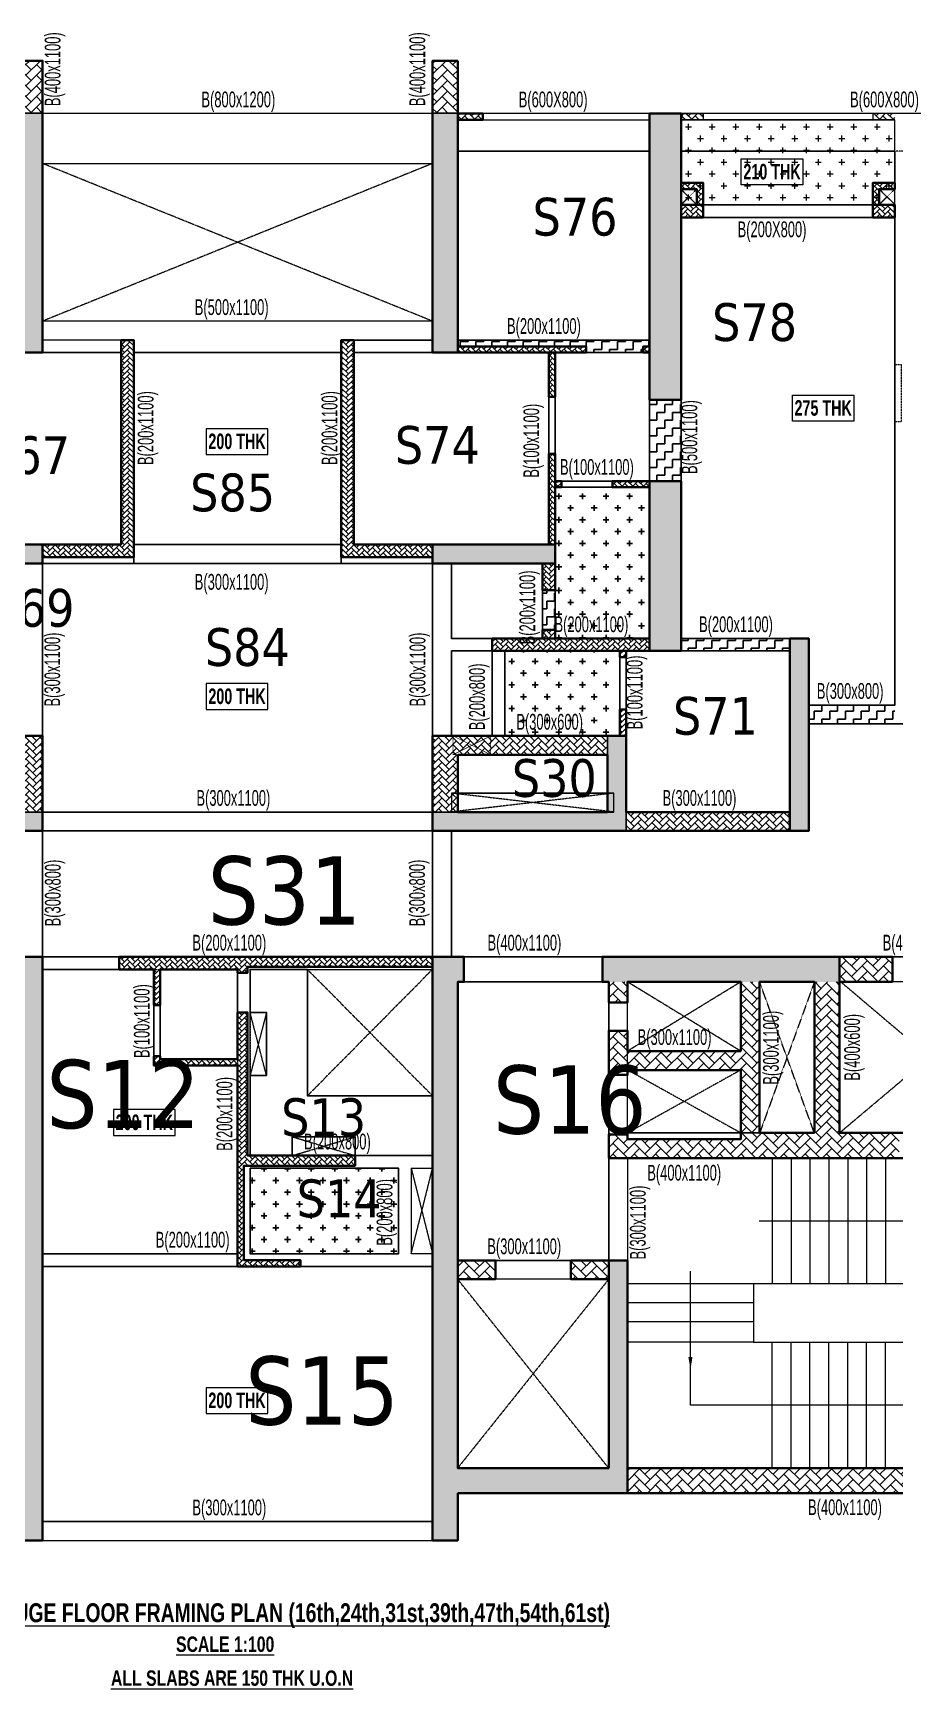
# Model space of a CAD drawing. Header units: millimetres. Extents: x 0 to 66978, y 25 to 26347.
# Drawn here: x 25410 to 39110, y 34 to 26347 of the extents above; entities that cross this region are included whole.
import ezdxf

# ---------------------------------------------------------------- set-up
doc = ezdxf.new("R2010")
doc.units = ezdxf.units.MM
doc.linetypes.add('HIDDEN', pattern=[0.375, 0.25, -0.125])
for name, color, linetype, lineweight in [('A-ANNO-DIMS', 8, 'Continuous', 15), ('A-DETL-MISC', 35, 'Continuous', 15), ('A-FLOR-IDEN', 11, 'Continuous', 9), ('A-HIDD-ABVE', 8, 'HIDDEN', 20), ('G-ANNO-TEXT', 231, 'Continuous', 9), ('S-BEAM', 7, 'Continuous', 18), ('S-BEAM-IDEN', 2, 'Continuous', 9), ('S-COL HATCH', 9, 'Continuous', 0), ('S-COLS', 5, 'Continuous', 35), ('S-WALL', 4, 'Continuous', 18)]:
    doc.layers.add(name, color=color, linetype=linetype, lineweight=lineweight)
for name, color, linetype in [('changes', 7, 'Continuous'), ('S-CUTOUT', 1, 'Continuous'), ('SUNK SLAB', 8, 'Continuous')]:
    doc.layers.add(name, color=color, linetype=linetype)
doc.styles.add('Dim.s & Anno.(Misc.)', font='ARIALN.TTF')
doc.styles.add('Swis721 LtCn BT', font='swisscl.ttf', dxfattribs={"width": 0.9, "height": 233.355162})
doc.styles.add('Swis721 LtCn BT_2', font='swisscl.ttf', dxfattribs={"height": 244.992296})
doc.styles.add('Swis721 LtCn BT_B', font='', dxfattribs={"width": 0.9, "height": 246.918336})
doc.styles.get('Swis721 LtCn BT_B').set_extended_font_data('Swis721 LtCn BT', bold=True)
doc.dimstyles.new('A-GFC-100', dxfattribs={"dimscale": 100, "dimtxt": 1.75, "dimasz": 1.5, "dimexe": 1.5, "dimexo": 0, "dimgap": 1, "dimtad": 1, "dimdsep": 46, "dimtxsty": 'Dim.s & Anno.(Misc.)', "dimblk": 'ARCHTICK', "dimcen": 0, "dimdle": 1.5, "dimclrd": 256, "dimclre": 8, "dimclrt": 6, "dimazin": 2, "dimtfac": 1, "dimtix": 1, "dimtmove": 2, "dimatfit": 3, "dimfxl": 1, "dimtolj": 1, "dimlwd": -1, "dimlwe": 9, "dimarcsym": 0})
pattern_1 = [(45, (-31092440.94, 20628157.467), (0, 84.85281374), [180, -60]), (135, (-31092398.51, 20628199.893), (7e-15, 84.85281374), [180, -60])]
pattern_2 = [(45, (-31083161.56, 20641832.9), (0, 84.85281374), [180, -60]), (135, (-31083119.13, 20641875.324), (7e-15, 84.85281374), [180, -60])]
pattern_3 = [(45, (-31092440.94, 20681268.277), (0, 84.85281374), [180, -60]), (135, (-31092398.51, 20681310.703), (7e-15, 84.85281374), [180, -60])]
pattern_4 = [(45, (-31802317.5, 20729084.55), (0, 169.7056275), [360, -120]), (135, (-31802232.65, 20729169.4), (1e-14, 169.7056275), [360, -120])]
pattern_5 = [(45, (-31802317.5, 20729084.55), (0, 113.13708499), [240, -80]), (135, (-31802260.93, 20729141.12), (9e-15, 113.13708499), [240, -80])]
pattern_6 = [(45, (-15037.47, -17858.63), (0, 107.76307), [228.6, -76.2]), (135, (-14983.584, -17804.75), (7e-15, 107.76307), [228.6, -76.2])]
pattern_7 = [(0, (-31352091.21, 21118550.87), (187.5, 187.5), [93.75, -281.25]), (90, (-31352044.34, 21118504), (-187.5, 187.5), [93.75, -281.25])]

# ---------------------------------------------------------------- blocks, each defined once
blk = doc.blocks.new('A$Ca6b6972b')
at = {"layer": 'S-COL HATCH'}
h = blk.add_hatch(dxfattribs=at)
h.set_pattern_fill('AR-HBONE', color=256, scale=15)
h.set_pattern_definition(pattern_2)
edge = h.paths.add_edge_path()
edge.add_line((17829, 22526), (18179, 22526))
edge.add_line((18179, 22526), (18179, 22176))
edge.add_line((18179, 22176), (18079, 22176))
edge.add_line((18079, 22176), (18079, 22426))
edge.add_line((18079, 22426), (17829, 22426))
edge.add_line((17829, 22426), (17829, 22526))
h = blk.add_hatch(dxfattribs=at)
h.set_pattern_fill('AR-HBONE', color=256, scale=15)
h.set_pattern_definition(pattern_2)
edge = h.paths.add_edge_path()
edge.add_line((21229, 22526), (20879, 22526))
edge.add_line((20879, 22526), (20879, 22176))
edge.add_line((20879, 22176), (20979, 22176))
edge.add_line((20979, 22176), (20979, 22426))
edge.add_line((20979, 22426), (21229, 22426))
edge.add_line((21229, 22426), (21229, 22526))
h = blk.add_hatch(dxfattribs=at)
h.set_pattern_fill('AR-HBONE', color=256, scale=15)
h.set_pattern_definition([(45, (-31339290.95, 20824202.644), (0, 84.85281374), [180, -60]), (135, (-31339248.523, 20824245.07), (7e-15, 84.85281374), [180, -60])])
h.paths.add_polyline_path([(17829, 22176), (17829, 21976), (18179, 21976), (18179, 22176)])
h = blk.add_hatch(dxfattribs=at)
h.set_pattern_fill('AR-HBONE', color=256, scale=15)
h.set_pattern_definition([(45, (-31336241, 20824202.644), (0, 84.85281374), [180, -60]), (135, (-31336198.57, 20824245.07), (7e-15, 84.85281374), [180, -60])])
h.paths.add_polyline_path([(20879, 22176), (20879, 21976), (21229, 21976), (21229, 22176)])
at = {"layer": 'S-COLS'}
for points in [[(17829, 22526), (18179, 22526), (18179, 22176), (18079, 22176), (18079, 22426), (17829, 22426), (17829, 22526)], [(21229, 22526), (20879, 22526), (20879, 22176), (20979, 22176), (20979, 22426), (21229, 22426), (21229, 22526)]]:
    blk.add_lwpolyline(points, dxfattribs=at)
for points in [[(17829, 22176), (18179, 22176), (18179, 21976), (17829, 21976)], [(20879, 22176), (21229, 22176), (21229, 21976), (20879, 21976)]]:
    blk.add_lwpolyline(points, close=True, dxfattribs=at)
blk = doc.blocks.new('A$C9134d95b')
at = {"layer": 'S-COL HATCH'}
h = blk.add_hatch(dxfattribs=at)
h.set_pattern_fill('AR-HBONE', color=256, scale=15)
h.set_pattern_definition(pattern_1)
h.paths.add_polyline_path([(24200, 6450), (24400, 6450), (24400, 3000), (22950, 3000), (22950, 3200), (24200, 3200)])
h = blk.add_hatch(dxfattribs=at)
h.set_pattern_fill('AR-HBONE', color=256, scale=15)
h.set_pattern_definition(pattern_1)
h.paths.add_polyline_path([(27900, 6450), (27700, 6450), (27700, 3000), (29150, 3000), (29150, 3200), (27900, 3200)])
h = blk.add_hatch(dxfattribs=at)
h.set_pattern_fill('AR-HBONE', color=256, scale=15)
h.set_pattern_definition([(45, (-31348877.827, 21106315.34), (0, 84.85281374), [180, -60]), (135, (-31348835.4, 21106357.77), (7e-15, 84.85281374), [180, -60])])
h.paths.add_polyline_path([(31590, 6250), (31590, 6350), (29550, 6350), (29550, 6250)])
h = blk.add_hatch(dxfattribs=at)
h.set_pattern_fill('AR-HBONE', color=256, scale=15)
h.set_pattern_definition([(45, (-31349887.82, 21106315.34), (0, 84.85281374), [180, -60]), (135, (-31349845.396, 21106357.77), (7e-15, 84.85281374), [180, -60])])
h.paths.add_polyline_path([(32500, 6350), (32500, 6250), (32600, 6250), (32600, 6350)])
h = blk.add_hatch(dxfattribs=at)
h.set_pattern_fill('AR-HBONE', color=256, scale=15)
h.set_pattern_definition([(45, (-31355720.326, 20722934.52), (0, 84.85281374), [180, -60]), (135, (-31355677.9, 20722976.945), (7e-15, 84.85281374), [180, -60])])
h.paths.add_polyline_path([(32010, 4210), (32600, 4210), (32600, 4110), (32010, 4110)])
h.paths.add_polyline_path([(31000, 4640), (31100, 4640), (31100, 3200), (31000, 3200)])
h.paths.add_polyline_path([(31100, 4210), (31200, 4210), (31200, 4110), (31100, 4110)])
h.paths.add_polyline_path([(31000, 6250), (31100, 6250), (31100, 5550), (31000, 5550)])
h = blk.add_hatch(dxfattribs=at)
h.set_pattern_fill('AR-HBONE', color=256, scale=15)
h.set_pattern_definition(pattern_1)
h.paths.add_polyline_path([(31100, 1710), (30900, 1710), (30900, 1845), (31100, 1845)])
h.paths.add_polyline_path([(31100, 2475), (30900, 2475), (30900, 2900), (31100, 2900)])
h = blk.add_hatch(dxfattribs=at)
h.set_pattern_fill('AR-HBONE', color=256, scale=15)
h.set_pattern_definition([(45, (-31350990.33, 20943799.52), (0, 84.85281374), [180, -60]), (135, (-31350947.905, 20943841.946), (7e-15, 84.85281374), [180, -60])])
h.paths.add_polyline_path([(30100, 1710), (30100, 1510), (32600, 1510), (32600, 1710)])
h = blk.add_hatch(dxfattribs=at)
h.set_pattern_fill('AR-HBONE', color=256, scale=15)
h.set_pattern_definition([(45, (-31355720.34, 20769172.47), (0, 84.85281374), [180, -60]), (135, (-31355677.91, 20769214.9), (7e-15, 84.85281374), [180, -60])])
h.paths.add_polyline_path([(32130, 580), (32230, 580), (32230, 160), (32130, 160)])
h.paths.add_polyline_path([(32130, 1510), (32230, 1510), (32230, 1410), (32130, 1410)])
h = blk.add_hatch(dxfattribs=at)
h.set_pattern_fill('AR-HBONE', color=256, scale=15)
h.set_pattern_definition(pattern_3)
h.paths.add_polyline_path([(24170, -3350), (24170, -3550), (24720, -3550), (24720, -4120), (24820, -4120), (24820, -3550), (26050, -3550), (26050, -3605), (26210, -3605), (26210, -3510), (29150, -3510), (29150, -3350)])
h = blk.add_hatch(dxfattribs=at)
h.set_pattern_fill('AR-HBONE', color=256, scale=15)
h.set_pattern_definition(pattern_3)
h.paths.add_polyline_path([(26210, -4235), (26050, -4235), (26050, -4980), (24820, -4980), (24820, -4930), (24720, -4930), (24720, -5080), (26050, -5080), (26050, -8270), (26150, -8270), (27050, -8270), (27050, -8170), (26150, -8170), (26150, -6670), (27920, -6670), (27920, -6510), (26210, -6510)])
at = {"layer": 'S-COLS', "elevation": 0}
for points in [[(24200, 6450), (24400, 6450), (24400, 3000), (22950, 3000), (22950, 3200), (24200, 3200)], [(27900, 6450), (27700, 6450), (27700, 3000), (29150, 3000), (29150, 3200), (27900, 3200)], [(31590, 6350), (29550, 6350), (29550, 6250), (31590, 6250)], [(32600, 6350), (32500, 6350), (32500, 6250), (32600, 6250)], [(31100, 5550), (31000, 5550), (31000, 6250), (31100, 6250)], [(31100, 4640), (31000, 4640), (31000, 3200), (31100, 3200)], [(31200, 4110), (31100, 4110), (31100, 4210), (31200, 4210)], [(32600, 4110), (32010, 4110), (32010, 4210), (32600, 4210)], [(31100, 2475), (30900, 2475), (30900, 2900), (31100, 2900)], [(31100, 1710), (30900, 1710), (30900, 1845), (31100, 1845)], [(30100, 1510), (32600, 1510), (32600, 1710), (30100, 1710)], [(32230, 1410), (32130, 1410), (32130, 1510), (32230, 1510)], [(32230, 160), (32130, 160), (32130, 580), (32230, 580)], [(24820, -3550), (24820, -4120), (24720, -4120), (24720, -3550), (24170, -3550), (24170, -3350), (29150, -3350), (29150, -3510), (26210, -3510), (26210, -3605), (26050, -3605), (26050, -3550)], [(26050, -5080), (24720, -5080), (24720, -4930), (24820, -4930), (24820, -4980), (26050, -4980), (26050, -4235), (26210, -4235), (26210, -6510), (27920, -6510), (27920, -6670), (26150, -6670), (26150, -8170), (27050, -8170), (27050, -8270), (26150, -8270), (26150, -8270), (26050, -8270)]]:
    blk.add_lwpolyline(points, close=True, dxfattribs=at)
at = {"layer": 'changes', "xscale": -1}
blk.add_blockref('A$Ca6b6972b', (54329, -13576, 0), dxfattribs=at)
blk = doc.blocks.new('A$Cbe320e20')
at = {"layer": 'S-COL HATCH'}
h = blk.add_hatch(dxfattribs=at)
h.set_pattern_fill('AR-HBONE', color=256, scale=30)
h.set_pattern_definition(pattern_4)
h.paths.add_polyline_path([(15654, 17040), (15254, 17040), (15254, 16206), (15254, 16206), (15654, 16206)])
h = blk.add_hatch(dxfattribs=at)
h.set_pattern_fill('AR-HBONE', color=256, scale=30)
h.set_pattern_definition(pattern_4)
h.paths.add_polyline_path([(21854, 17040), (22254, 17040), (22254, 16206), (22254, 16206), (21854, 16206)])
at = {"layer": 'S-COL HATCH', "transparency": 33554687}
h = blk.add_hatch(color=256, dxfattribs=at)
h.dxf.hatch_style = 1
h.paths.add_polyline_path([(15254, 16206), (15654, 16206), (15654, 12400), (15254, 12400)])
h = blk.add_hatch(color=256, dxfattribs=at)
h.dxf.hatch_style = 1
h.paths.add_polyline_path([(22254, 16206), (21854, 16206), (21854, 12400), (22254, 12400)])
h = blk.add_hatch(color=256, dxfattribs=at)
h.dxf.hatch_style = 1
h.paths.add_polyline_path([(25804, 16200), (25304, 16200), (25304, 11650), (25804, 11650)])
h = blk.add_hatch(color=256, dxfattribs=at)
h.dxf.hatch_style = 1
h.paths.add_polyline_path([(25304, 7660), (25804, 7660), (25804, 10360), (25304, 10360)])
h = blk.add_hatch(color=256, dxfattribs=at)
h.dxf.hatch_style = 1
h.paths.add_polyline_path([(15654, 9350), (13704, 9350), (13704, 9050), (15654, 9050)])
h = blk.add_hatch(color=256, dxfattribs=at)
h.dxf.hatch_style = 1
h.paths.add_polyline_path([(21854, 9350), (23804, 9350), (23804, 9050), (21854, 9050)])
h = blk.add_hatch(color=256, dxfattribs=at)
h.dxf.hatch_style = 1
h.paths.add_polyline_path([(27534, 7860), (27834, 7860), (27834, 4800), (27534, 4800), (27534, 5100)])
h = blk.add_hatch(color=256, dxfattribs=at)
h.dxf.hatch_style = 1
h.paths.add_polyline_path([(12574, 6310), (12874, 6310), (12874, 5100), (15654, 5100), (15654, 4800), (12574, 4800)])
at = {"layer": 'S-COL HATCH'}
h = blk.add_hatch(dxfattribs=at)
h.set_pattern_fill('AR-HBONE', color=256, scale=20)
h.set_pattern_definition(pattern_5)
h.paths.add_polyline_path([(15254, 6010), (15254, 5100), (15254, 5100), (15254, 5100), (15654, 5100), (15654, 6310), (12874, 6310), (12874, 6010), (12874, 6010)])
h = blk.add_hatch(dxfattribs=at)
h.set_pattern_fill('AR-HBONE', color=256, scale=20)
h.set_pattern_definition(pattern_5)
h.paths.add_polyline_path([(22254, 6010), (22254, 5100), (22254, 5100), (22254, 5100), (21854, 5100), (21854, 6310), (24634, 6310), (24634, 6010), (24634, 6010)])
at = {"layer": 'S-COL HATCH', "transparency": 33554687}
h = blk.add_hatch(color=256, dxfattribs=at)
h.dxf.hatch_style = 1
h.paths.add_polyline_path([(24934, 6310), (24634, 6310), (24634, 5100), (21854, 5100), (21854, 4800), (24934, 4800)])
at = {"layer": 'S-COL HATCH'}
h = blk.add_hatch(dxfattribs=at)
h.set_pattern_fill('AR-HBONE', color=256, scale=20)
h.set_pattern_definition(pattern_5)
h.paths.add_polyline_path([(24934, 5100), (24934, 4800), (27534, 4800), (27534, 5100)])
at = {"layer": 'S-COL HATCH', "transparency": 33554687}
h = blk.add_hatch(color=256, dxfattribs=at)
h.dxf.hatch_style = 1
h.paths.add_polyline_path([(12854, -2025), (12554, -2025), (12554, -5325), (12554, -5725), (15254, -5725), (15254, -6475), (15654, -6475), (15654, -5325), (15654, -5325), (15654, 2800), (15154, 2800), (15154, 2400), (15254, 2400), (15254, -5325), (15254, -5325), (12854, -5325), (12854, -5325)])
h = blk.add_hatch(color=256, dxfattribs=at)
h.dxf.hatch_style = 1
h.paths.add_polyline_path([(24654, -2025), (24954, -2025), (24954, -5325), (24954, -5725), (22254, -5725), (22254, -6475), (21854, -6475), (21854, -5325), (21854, -5325), (21854, 2800), (22354, 2800), (22354, 2400), (22254, 2400), (22254, -5325), (22254, -5325), (24654, -5325), (24654, -5325)])
h = blk.add_hatch(color=256, dxfattribs=at)
h.dxf.hatch_style = 1
h.paths.add_polyline_path([(28324, 2800), (24554, 2800), (24554, 2400), (28324, 2400)])
at = {"layer": 'S-COL HATCH'}
h = blk.add_hatch(dxfattribs=at)
h.set_pattern_fill('AR-HBONE', color=256, scale=30)
h.set_pattern_definition([(45, (-31618808, 20746156.34), (0, 169.7056275), [360, -120]), (135, (-31618723.15, 20746241.2), (1e-14, 169.7056275), [360, -120])])
h.paths.add_polyline_path([(28324, 2400), (28324, 2800), (29164, 2800), (29164, 2400), (28834, 2400)])
h = blk.add_hatch(dxfattribs=at)
h.set_pattern_fill('AR-HBONE', color=256, scale=30)
h.set_pattern_definition(pattern_4)
h.paths.add_polyline_path([(27054, 2400), (26754, 2400), (26754, 1300), (24954, 1300), (24954, 1625), (24654, 1625), (24654, 922), (24954, 922), (24954, 1000), (26754, 1000), (26754, -100), (24954, -100), (24954, -23), (24654, -23), (24654, -400), (29274, -400), (29274, 0), (27054, 0)])
h = blk.add_hatch(dxfattribs=at)
h.set_pattern_fill('AR-HBONE', color=256, scale=30)
h.set_pattern_definition(pattern_4)
h.paths.add_polyline_path([(24954, 2400), (24654, 2400), (24654, 2075), (24954, 2075)])
h = blk.add_hatch(dxfattribs=at)
h.set_pattern_fill('AR-HBONE', color=256, scale=30)
h.set_pattern_definition(pattern_4)
h.paths.add_polyline_path([(28324, 0), (27924, 0), (27924, 2400), (28324, 2400)])
h = blk.add_hatch(dxfattribs=at)
h.set_pattern_fill('AR-HBONE', color=256, scale=30)
h.set_pattern_definition([(45, (-31802317.5, 20677155.55), (0, 169.7056275), [360, -120]), (135, (-31802232.65, 20677240.4), (1e-14, 169.7056275), [360, -120])])
h.paths.add_polyline_path([(24654, -2325), (24654, -2025), (24054, -2025), (24054, -2325)])
h.paths.add_polyline_path([(22854, -2325), (22854, -2025), (22254, -2025), (22254, -2325)])
h = blk.add_hatch(dxfattribs=at)
h.set_pattern_fill('AR-HBONE', color=256, scale=30)
h.set_pattern_definition(pattern_4)
h.paths.add_polyline_path([(32554, -5325), (24954, -5325), (24954, -5725), (32554, -5725)])
at = {"layer": 'S-WALL'}
h = blk.add_hatch(dxfattribs=at)
h.set_pattern_fill('FP_1', color=1, style=0, pattern_type=2)
h.set_pattern_definition(pattern_6)
h.paths.add_polyline_path([(22254, 16100), (22254, 16200), (22654, 16200), (22654, 16100)])
h = blk.add_hatch(dxfattribs=at)
h.set_pattern_fill('FP_1', color=1, style=0, pattern_type=2)
h.set_pattern_definition(pattern_6)
h.paths.add_polyline_path([(22254, 16100), (22254, 16200), (22654, 16200), (22654, 16100)])
h = blk.add_hatch(dxfattribs=at)
h.set_pattern_fill('FP_1', color=1, style=0, pattern_type=2)
h.set_pattern_definition(pattern_6)
h.paths.add_polyline_path([(25804, 16100), (25804, 16200), (26154, 16200), (26154, 16100)])
h = blk.add_hatch(dxfattribs=at)
h.set_pattern_fill('FP_1', color=1, style=0, pattern_type=2)
h.set_pattern_definition(pattern_6)
h.paths.add_polyline_path([(25804, 16100), (25804, 16200), (26154, 16200), (26154, 16100)])
h = blk.add_hatch(dxfattribs=at)
h.set_pattern_fill('FP_1', color=1, style=0, pattern_type=2)
h.set_pattern_definition([(45, (-18086.774, -17858.63), (0, 107.76307), [228.6, -76.2]), (135, (-18032.89, -17804.745), (7e-15, 107.76307), [228.6, -76.2])])
h.paths.add_polyline_path([(28853, 16100), (28853, 16200), (29203, 16200), (29203, 16100)])
at = {"layer": 'changes'}
for p, q in [((15254, 16206), (15654, 16206)), ((22254, 16206), (21854, 16206)), ((15654, 5100), (15654, 4800)), ((21854, 5100), (21854, 4800))]:
    blk.add_line(p, q, dxfattribs=at)
for points in [[(12574, 6310), (12874, 6310), (12874, 5100), (15654, 5100), (15654, 4800), (12574, 4800)], [(24934, 6310), (24634, 6310), (24634, 5100), (21854, 5100), (21854, 4800), (24934, 4800)]]:
    blk.add_lwpolyline(points, close=True, dxfattribs=at)
at = {"layer": 'S-COL HATCH'}
blk.add_line((24634, 6010), (24634, 6310), dxfattribs=at)
at = {"layer": 'S-COLS'}
for p, q in [((27534, 5100), (27534, 4800)), ((29164, 2800), (28324, 2800)), ((29164, 2800), (29164, 2400)), ((29164, 2400), (28324, 2400)), ((24654, -2025), (24654, -5325)), ((24954, -2025), (24954, -5325)), ((24954, -5325), (24954, -5725))]:
    blk.add_line(p, q, dxfattribs=at)
for points in [[(15254, 17040), (15654, 17040), (15654, 12400), (15254, 12400)], [(22254, 17040), (21854, 17040), (21854, 12400), (22254, 12400)], [(25804, 11650), (25304, 11650), (25304, 16200), (25804, 16200)], [(25804, 10360), (25804, 7660), (25304, 7660), (25304, 10360)], [(15654, 9350), (13704, 9350), (13704, 9050), (15654, 9050)], [(21854, 9350), (23804, 9350), (23804, 9050), (21854, 9050)], [(9674, 7860), (9674, 4800), (15654, 4800), (15654, 6310), (12574, 6310), (12574, 5100), (9974, 5100), (9974, 7860), (9674, 7860)], [(27834, 7860), (27834, 4800), (21854, 4800), (21854, 6310), (24934, 6310), (24934, 5100), (27534, 5100), (27534, 7860), (27834, 7860)], [(22254, 6010), (24634, 6010), (24634, 5100), (22254, 5100)], [(27924, 0), (27054, 0), (27054, 2400), (27924, 2400)]]:
    blk.add_lwpolyline(points, close=True, dxfattribs=at)
for points in [[(15654, -5325), (15654, 2800), (15154, 2800), (15154, 2400), (15254, 2400), (15254, -5325), (12854, -5325)], [(21854, -5325), (21854, 2800), (22354, 2800), (22354, 2400), (22254, 2400), (22254, -5325), (24654, -5325)], [(28324, 2800), (24554, 2800), (24554, 2400), (24654, 2400), (24654, 2075), (24954, 2075), (24954, 2400), (25854, 2400), (26754, 2400), (26754, 1300), (24954, 1300), (24954, 1625), (24654, 1625), (24654, 922), (24954, 922), (24954, 1000), (26754, 1000), (26754, -100), (25854, -100), (24954, -100), (24954, -23), (24654, -23), (24654, -400), (26754, -400), (26754, -400), (37909, -400)], [(31174, 2800), (31174, 0), (28324, 0), (28324, 2800)], [(22254, -2325), (22854, -2325), (22854, -2025), (22254, -2025)], [(24654, -2325), (24054, -2325), (24054, -2025), (24954, -2025)], [(15254, -5725), (15254, -6475), (15654, -6475), (15654, -5325)], [(22254, -5725), (22254, -6475), (21854, -6475), (21854, -5325)], [(24954, -5325), (32554, -5325), (32554, -5725), (22254, -5725)]]:
    blk.add_lwpolyline(points, dxfattribs=at)
at = {"layer": 'S-CUTOUT', "const_width": 10}
blk.add_lwpolyline([(22179, 6310), (22779, 6310), (22779, 6010), (22179, 6010)], close=True, dxfattribs=at)
for points in [[(22179, 6310), (22779, 6010)], [(22779, 6310), (22179, 6010)]]:
    blk.add_lwpolyline(points, dxfattribs=at)
at = {"layer": 'S-WALL', "lineweight": 35}
for p, q in [((22254, 16200), (22654, 16200)), ((22654, 16100), (22254, 16100)), ((22654, 16200), (22654, 16100))]:
    blk.add_line(p, q, dxfattribs=at)
at = {"layer": 'S-WALL', "color": 7}
for p, q in [((25304, 16200), (22654, 16200)), ((22654, 16100), (25304, 16100)), ((25304, 16200), (26154, 16200)), ((25804, 16100), (29204, 16100)), ((29204, 16200), (26154, 16200)), ((26154, 16200), (26154, 16100)), ((28854, 16200), (28854, 16100))]:
    blk.add_line(p, q, dxfattribs=at)
blk = doc.blocks.new('_ARCHTICK')
at = {"color": 0, "linetype": 'ByBlock', "const_width": 0.15}
blk.add_lwpolyline([(-0.5, -0.5), (0.5, 0.5)], dxfattribs=at)
blk = doc.blocks.new('A$C9af60471')
at = {"layer": 'A-FLOR-IDEN', "color": 8, "elevation": 0, "flags": 128}
for points in [[(2603, 2142), (2603, 1730), (3581, 1730), (3581, 2142)], [(2603, -1909), (2603, -2321), (3581, -2321), (3581, -1909)]]:
    blk.add_lwpolyline(points, close=True, dxfattribs=at)
at = {"layer": 'A-HIDD-ABVE', "linetype": 'HIDDEN'}
for p, q in [((6200, 6356), (0, 3850)), ((6200, 3850), (0, 6356))]:
    blk.add_line(p, q, dxfattribs=at)
at = {"layer": 'S-BEAM'}
for p, q in [((0, 7156), (6200, 7156)), ((0, 6356), (6200, 6356)), ((6200, 3850), (0, 3850))]:
    blk.add_line(p, q, dxfattribs=at)
at = {"layer": 'S-BEAM', "linetype": 'HIDDEN'}
for p, q in [((4750, 3350), (1450, 3350)), ((1450, 300), (4750, 300)), ((0, 0), (6200, 0))]:
    blk.add_line(p, q, dxfattribs=at)
at = {"layer": 'A-FLOR-IDEN', "color": 1, "char_height": 246.9, "width": 1155, "attachment_point": 2, "line_spacing_factor": 0.964267, "style": 'Swis721 LtCn BT_B'}
for insert in [(3092, 2064), (3092, -1987)]:
    blk.add_mtext('200 THK', dxfattribs=dict(at, insert=insert))
at = {"layer": 'S-BEAM-IDEN', "color": 2, "lineweight": 25, "char_height": 250, "width": 1380.09, "attachment_point": 2, "line_spacing_factor": 0.971848, "style": 'Swis721 LtCn BT'}
for s, insert in [('{\\W0.8;B(800x1200)}', (3113, 7499, 0)), ('{\\W0.8;B(500x1100)}', (3007, 4199)), ('{\\W0.8;B(300x1100)}', (3007, -167))]:
    blk.add_mtext(s, dxfattribs=dict(at, insert=insert))
blk = doc.blocks.new('A$C3b502a7a')
at = {"layer": 'S-BEAM', "linetype": 'HIDDEN'}
h = blk.add_hatch(dxfattribs=at)
h.set_pattern_fill('CROSS', color=256, scale=750, style=0)
h.set_pattern_definition([(0, (-31352091.21, 21118984.18), (187.5, 187.5), [93.75, -281.25]), (90, (-31352044.34, 21118937.3), (-187.5, 187.5), [93.75, -281.25])])
h.paths.add_polyline_path([(39097, 22569), (39097, 23919), (35697, 23919), (35697, 22569)])
at = {"layer": 'SUNK SLAB'}
h = blk.add_hatch(dxfattribs=at)
h.set_pattern_fill('ZIGZAG', color=8, scale=1000, style=0)
h.set_pattern_definition([(0, (-31792424.81, 20732320.44), (125, 125), [125, -125]), (90, (-31792299.81, 20732320.44), (-125, 125), [125, -125])])
h.paths.add_polyline_path([(37727, 14619), (39097, 14619), (39097, 14319), (37727, 14319)])
h.paths.add_polyline_path([(35697, 15679), (37427, 15679), (37427, 15679), (37427, 15479), (35697, 15479)])
h.paths.add_polyline_path([(35197, 19469), (35697, 19469), (35697, 18179), (35197, 18179)])
h.paths.add_polyline_path([(32147, 20419), (35197, 20419), (35197, 20319), (35097, 20319), (35097, 20219), (34187, 20219), (34187, 20319), (32147, 20319)])
h.paths.add_polyline_path([(33497, 16444), (33697, 16444), (33697, 15814), (33497, 15814)])
h = blk.add_hatch(dxfattribs=at)
h.set_pattern_fill('CROSS', color=8, scale=750, style=0)
h.set_pattern_definition(pattern_7)
h.paths.add_polyline_path([(35197, 15679), (33697, 15679), (33697, 16769), (33697, 17169), (33697, 17979), (35197, 17979)])
h = blk.add_hatch(dxfattribs=at)
h.set_pattern_fill('CROSS', color=8, scale=750, style=0)
h.set_pattern_definition(pattern_7)
h.paths.add_polyline_path([(34627, 15479), (34627, 14129), (32897, 14129), (32897, 15479)])
h = blk.add_hatch(dxfattribs=at)
h.set_pattern_fill('CROSS', color=8, scale=750, style=0)
h.set_pattern_definition(pattern_7)
h.paths.add_polyline_path([(31207, 7259), (28847, 7259), (28847, 5899), (31207, 5899)])
at = {"layer": 'A-ANNO-DIMS', "ltscale": 500, "elevation": 0}
blk.add_lwpolyline([(36637, 3494), (35847, 3494), (35847, 4059)], dxfattribs=at)
at = {"layer": 'A-DETL-MISC'}
for p, q in [((37147, 7419), (37147, 5419)), ((37447, 7419), (37447, 5419)), ((37747, 7419), (37747, 5419)), ((38047, 7419), (38047, 5419)), ((38347, 7419), (38347, 5419)), ((38647, 7419), (38647, 5419)), ((38947, 7419), (38947, 5419)), ((37147, 2494), (37147, 4494)), ((37447, 2494), (37447, 4494)), ((37747, 2494), (37747, 4494)), ((38047, 2494), (38047, 4494)), ((38347, 2494), (38347, 4494)), ((38647, 2494), (38647, 4494)), ((38947, 2494), (38947, 4494))]:
    blk.add_line(p, q, dxfattribs=at)
at = {"layer": 'A-DETL-MISC', "elevation": 0}
for points in [[(36847, 5419), (34847, 5419)], [(36847, 5119), (34847, 5119)], [(36847, 4819), (34847, 4819)], [(36847, 4494), (34847, 4494)]]:
    blk.add_lwpolyline(points, dxfattribs=at)
blk.add_lwpolyline([(36847, 5419), (36847, 4494), (40447, 4494), (40447, 5419)], close=True, dxfattribs=at)
at = {"layer": 'A-FLOR-IDEN', "color": 8, "elevation": 0, "flags": 128}
for points in [[(37633, 23297), (37633, 22885), (36655, 22885), (36655, 23297)], [(38446, 19543), (38446, 19131), (37468, 19131), (37468, 19543)], [(26677, 8190), (26677, 7778), (27654, 7778), (27654, 8190)], [(28150, 3771), (28150, 3359), (29128, 3359), (29128, 3771)]]:
    blk.add_lwpolyline(points, close=True, dxfattribs=at)
at = {"layer": 'A-HIDD-ABVE', "linetype": 'HIDDEN'}
for p, q in [((35947, 22819), (35697, 22569)), ((35697, 22819), (35947, 22569)), ((39097, 22819), (38847, 22569)), ((38847, 22819), (39097, 22569)), ((34627, 13219), (32047, 12919)), ((34627, 12919), (32047, 13219)), ((29757, 10419), (31747, 8409)), ((29757, 8409), (31747, 10419)), ((36647, 10219), (34847, 9119)), ((36647, 9119), (34847, 10219)), ((37817, 10219), (36947, 7819)), ((37817, 7819), (36947, 10219)), ((41067, 10219), (38217, 7819)), ((41067, 7819), (38237, 10219)), ((29107, 9734, 0), (28847, 8734, 0)), ((29107, 8734, 0), (28847, 9734, 0)), ((36647, 8819), (34847, 7819)), ((36647, 7819), (34847, 8819)), ((29517, 7759, 0), (30517, 7459)), ((29517, 7459), (30517, 7759, 0)), ((31407, 7259), (31747, 5899)), ((31407, 5899), (31747, 7259)), ((34547, 5494), (32147, 2494)), ((34547, 2494), (32147, 5494))]:
    blk.add_line(p, q, dxfattribs=at)
at = {"layer": 'changes'}
for p, q in [((26997, 20419), (26997, 16869)), ((30297, 20419), (30297, 16869)), ((31747, 20419), (30297, 20419)), ((25547, 16869), (26997, 16869)), ((31747, 16869), (30297, 16869)), ((25547, 12919), (31747, 12919)), ((36947, 7819), (34847, 7819))]:
    blk.add_line(p, q, dxfattribs=at)
at = {"layer": 'S-BEAM'}
for p, q in [((35197, 24019), (32147, 24025)), ((42247, 24019, 0), (35697, 24019, 0)), ((26997, 20419), (25547, 20419)), ((25547, 13929), (25547, 16869)), ((31747, 13929), (31747, 16869)), ((33697, 16769), (33697, 15679)), ((33497, 15679), (32047, 15679)), ((35197, 15679), (33697, 15679)), ((32897, 15479), (32897, 14129)), ((34727, 15479), (32897, 15479)), ((34727, 14549), (34727, 15379)), ((35197, 15479), (34827, 15479)), ((34847, 7819), (34847, 10219)), ((41067, 10219), (38217, 10219)), ((34847, 7419), (34847, 5794)), ((28847, 7259), (28847, 5899)), ((28847, 7259), (31207, 7259)), ((31207, 7259), (31207, 5899)), ((31407, 7259), (31747, 7259)), ((31407, 7259), (31407, 5899)), ((31207, 5899), (28847, 5899)), ((31747, 5899), (31407, 5899)), ((33947, 5494), (32747, 5494)), ((25547, 1344), (31747, 1344))]:
    blk.add_line(p, q, dxfattribs=at)
at = {"layer": 'S-BEAM', "linetype": 'HIDDEN'}
for p, q in [((35197, 23414), (32147, 23420)), ((39097, 23419, 0), (35697, 23419)), ((42247, 23419, 0), (39097, 23419, 0)), ((36047, 22369), (38747, 22369)), ((35197, 20419), (32147, 20419)), ((26797, 20219), (25547, 20219)), ((26797, 20219), (26797, 17169)), ((31747, 20219), (30497, 20219)), ((30497, 20219), (30497, 17169)), ((33497, 20219), (32147, 20219)), ((35197, 20219), (33697, 20219)), ((35197, 19469), (35197, 18179)), ((35697, 19469), (35697, 18179)), ((25547, 17169), (26797, 17169)), ((30497, 17169), (31747, 17169)), ((32047, 15679), (32047, 16869)), ((33497, 15679), (33497, 16769)), ((37427, 15679), (35697, 15679)), ((32047, 14129), (32047, 15479)), ((32697, 15479), (32047, 15479)), ((32697, 15479), (32697, 14129)), ((34727, 15379), (34827, 15379)), ((34827, 15379), (34827, 14549)), ((37427, 15479), (35697, 15479)), ((34827, 14549), (34727, 14549)), ((39097, 14619), (37727, 14619)), ((39097, 14319), (37727, 14319)), ((25547, 12619), (31747, 12619)), ((25547, 12619), (25547, 10619)), ((31747, 12619), (31747, 10619)), ((32047, 12619), (32047, 10619)), ((25547, 10619), (31747, 10619)), ((34447, 10619), (32247, 10619)), ((41067, 10619), (38217, 10619)), ((25547, 10419), (28647, 10419)), ((28647, 10419, 0), (28647, 5899)), ((28847, 10419), (31747, 10419)), ((28847, 10419, 0), (28847, 7459)), ((34447, 10219), (32247, 10219)), ((34547, 7797), (34547, 10219)), ((28847, 7459), (31747, 7459)), ((34547, 7419), (34547, 5794)), ((28647, 5899), (25547, 5899)), ((33947, 5794), (32747, 5794)), ((31747, 5699), (25547, 5699)), ((25547, 1644), (31747, 1644))]:
    blk.add_line(p, q, dxfattribs=at)
at = {"layer": 'S-BEAM', "elevation": 0}
for points in [[(39097, 23919), (35697, 23919), (35697, 22569), (39097, 22569)], [(32047, 12919), (34627, 12919), (34627, 13219), (32047, 13219)], [(29757, 10419), (31747, 10419), (31747, 8409), (29757, 8409)], [(28847, 9734), (29107, 9734), (29107, 8734), (28847, 8734)]]:
    blk.add_lwpolyline(points, close=True, dxfattribs=at)
at = {"layer": 'S-BEAM', "linetype": 'HIDDEN', "elevation": 0}
for points in [[(39197, 19119), (39097, 19119), (39097, 20029), (39197, 20029)], [(33597, 19519), (33697, 19519), (33697, 18609), (33597, 18609)], [(34607, 18179), (33797, 18179), (33797, 18079), (34607, 18079)], [(27317, 9849), (27417, 9849), (27417, 9039), (27317, 9039)]]:
    blk.add_lwpolyline(points, close=True, dxfattribs=at)
at = {"layer": 'S-COL HATCH', "elevation": 0}
blk.add_lwpolyline([(29517, 7759), (30517, 7759), (30517, 7459), (29517, 7459)], close=True, dxfattribs=at)
at = {"layer": 'A-FLOR-IDEN', "color": 1, "char_height": 246.9, "width": 1155, "attachment_point": 2, "line_spacing_factor": 0.964267, "style": 'Swis721 LtCn BT_B'}
for s, insert in [('210 THK', (37144, 23219, 0)), ('275 THK', (37957, 19464)), ('200 THK', (27165, 8112)), ('200 THK', (28639, 3693))]:
    blk.add_mtext(s, dxfattribs=dict(at, insert=insert))
at = {"layer": 'S-BEAM-IDEN', "style": 'Swis721 LtCn BT', "width": 0.8}
for s, p in [('B(600X800)', (33117, 24118, 0)), ('B(600X800)', (38385, 24118, 0)), ('B(200X800)', (36597, 22054)), ('B(200x1100)', (32931, 20518)), ('B(100x1100)', (33773, 18278)), ('B(200x1100)', (33686, 15778)), ('B(200x1100)', (35984, 15778)), ('B(300x800)', (37856, 14718)), ('B(300x1100)', (27994, 13018)), ('B(400x1100)', (32621, 10718)), ('B(400x1000)', (38903, 10718)), ('B(300x1100)', (35008, 9218)), ('B(300x1100)', (32618, 5893))]:
    blk.add_text(s, height=250, dxfattribs=at).set_placement(p)
for s, rotation, p in [('B(200x1100)', 90, (27311, 18433)), ('B(200x1100)', 90, (30234, 18433)), ('B(100x1100)', 90, (33442, 18232)), ('B(500x1100)', 90, (35955, 18290)), ('B(200x1100)', 90, (33379, 15583)), ('B(300x1100)', 90, (25827, 14596)), ('B(300x1100)', 90, (31633, 14596)), ('B(200x800)', 90, (32579, 14219)), ('B(100x1100)', 90, (35085, 14232)), ('B(300x600)', 360, (33079, 14228)), ('B(300x1100)', 360, (35404, 13018)), ('B(300x800)', 90, (25835, 11102)), ('B(300x800)', 90, (31626, 11102)), ('B(200x1100)', 360, (27930, 10718)), ('B(100x1100)', 90, (27249, 9009)), ('B(300x1100)', 90, (37251, 8587)), ('B(400x600)', 90, (38542, 8650, 0)), ('B(200x1100)', 90, (28564, 7535)), ('B(200x800)', 360, (29705, 7558)), ('B(400x1100)', 360, (35161, 7062)), ('B(200x800)', 90, (31109, 6027)), ('B(300x1100)', 90, (35135, 5809)), ('B(200x1100)', 360, (27347, 5998)), ('B(300x1100)', 360, (27930, 1743)), ('B(400x1100)', 360, (37717, 1746))]:
    blk.add_text(s, height=250, rotation=rotation, dxfattribs=at).set_placement(p)
at = {"layer": 'A-ANNO-DIMS', "ltscale": 500}
for points in [[(40759, 6419), (36937, 6419)], [(35847, 4059), (35847, 5620)], [(40459, 3494), (36637, 3494)]]:
    blk.add_leader(points, dimstyle='A-GFC-100', override={"dimasz": 2, "dimtad": 0, "dimfxl": 0.18, "dimarcsym": 1}, dxfattribs=at)

msp = doc.modelspace()

# ---------------------------------------------------------------- linework, layer by layer
at = {"layer": 'changes', "color": 1, "elevation": 0}
for points in [[(32160, 24469), (35210, 24469), (35210, 21469), (32160, 21469)], [(35710, 23418), (35710, 16729), (37740, 16729), (37740, 15669), (39110, 15669), (39110, 23418)], [(23710, 21269), (26810, 21269), (26810, 18219), (23710, 18219)], [(27010, 21269), (30310, 21269), (30310, 18219), (27010, 18219)], [(30510, 21269), (33610, 21269), (33610, 18219), (30510, 18219)], [(33710, 21269), (35210, 21269), (35210, 19229), (33710, 19229)], [(33710, 19129), (35210, 19129), (35210, 16729), (33710, 16729)], [(25560, 17919), (31760, 17919), (31760, 13969), (25560, 13969)], [(32060, 17919), (33510, 17919), (33510, 16729), (32060, 16729)], [(32060, 16529), (32710, 16529), (32710, 15179), (32060, 15179)], [(32910, 16529), (34740, 16529), (34740, 15179), (32910, 15179)], [(34840, 16529), (37440, 16529), (37440, 13969), (34840, 13969)], [(49498, 13669), (49498, 11669), (32060, 11669), (32060, 13669), (37740, 13669), (37740, 15369), (45110, 15369), (45110, 13669)], [(32160, 14879), (34540, 14879), (34540, 14269), (32160, 14269)], [(25560, 13669), (31760, 13669), (31760, 11669), (25560, 11669)], [(25560, 11469), (27330, 11469), (27330, 9939), (28660, 9939), (28660, 6949), (25560, 6949)], [(27430, 11469), (28660, 11469), (28660, 10039), (27430, 10039)], [(29770, 11469), (28860, 11469), (28860, 10784), (29120, 10784), (29120, 9784), (28860, 9784), (28860, 8509), (29530, 8509), (29530, 8809), (30530, 8809), (30530, 8509), (31760, 8509), (31760, 9459), (29770, 9459)], [(32160, 11269), (34560, 11269), (34560, 6843), (32160, 6843)], [(28860, 8309), (31220, 8309), (31220, 6949), (28860, 6949)], [(25560, 6749), (31760, 6749), (31760, 2693), (25560, 2693)]]:
    msp.add_lwpolyline(points, close=True, dxfattribs=at)
msp.add_lwpolyline([(36060, 23619), (36060, 23968), (35710, 23968), (35710, 24469), (39110, 24469), (39110, 23968), (38760, 23968), (38760, 23619), (36060, 23619)], dxfattribs=at)
at = {"layer": 'S-BEAM', "linetype": 'HIDDEN'}
for p, q in [((26810, 21269, 0), (25560, 21269, 0)), ((26810, 21269, 0), (26810, 18219, 0)), ((27010, 21269, 0), (27010, 18219, 0)), ((30310, 21269, 0), (30310, 18219, 0)), ((31760, 21269, 0), (30510, 21269, 0)), ((30510, 21269, 0), (30510, 18219, 0)), ((25560, 18219, 0), (26810, 18219, 0)), ((30510, 18219, 0), (31760, 18219, 0))]:
    msp.add_line(p, q, dxfattribs=at)

# ---------------------------------------------------------------- block references
at = {"layer": 'changes'}
for name, p in [('A$C3b502a7a', (13, 1050, 0)), ('A$C9af60471', (25560, 17919, 0)), ('A$C9134d95b', (2610, 15019))]:
    msp.add_blockref(name, p, dxfattribs=at)
at = {"layer": 'S-COLS'}
msp.add_blockref('A$Cbe320e20', (9906, 8869, 0), dxfattribs=at)

# ---------------------------------------------------------------- texts
at = {"layer": 'changes', "attachment_point": 1, "style": 'Dim.s & Anno.(Misc.)'}
for s, insert, char_height in [('{\\fTahoma|b0|i0|c0|p34;S76}', (33350, 23730), 600), ('{\\fTahoma|b0|i0|c0|p34;S78}', (36205, 22055), 600), ('{\\fTahoma|b0|i0|c0|p34;S74}', (31161, 20103), 600), ('{\\fTahoma|b0|i0|c0|p34;S67}', (24647, 19941), 600), ('{\\fTahoma|b0|i0|c0|p34;S85}', (27907, 19348, 0), 600), ('{\\fTahoma|b0|i0|c0|p34;S69}', (24718, 17514), 600), ('{\\fTahoma|b0|i0|c0|p34;S84}', (28141, 16891), 600), ('{\\fTahoma|b0|i0|c0|p34;S71}', (35583, 15799), 600), ('{\\fTahoma|b0|i0|c0|p34;S30}', (33021, 14810, 0), 600), ('{\\fTahoma|b0|i0|c0|p34;S31}', (28186, 13266), 1084.7), ('{\\fTahoma|b0|i0|c0|p34;S12}', (25622, 10030), 1084.7), ('{\\fTahoma|b0|i0|c0|p34;S16}', (32721, 9943), 1084.7), ('{\\fTahoma|b0|i0|c0|p34;S13}', (29354, 9420), 600), ('{\\fTahoma|b0|i0|c0|p34;S14}', (29601, 8130), 600), ('{\\fTahoma|b0|i0|c0|p34;S15}', (28784, 5319), 1084.7)]:
    msp.add_mtext_dynamic_manual_height_columns(s, width=6038.66, gutter_width=5424, heights=[1159], dxfattribs=dict(at, insert=insert, char_height=char_height))
at = {"layer": 'G-ANNO-TEXT', "color": 6, "insert": (23406, 1395, 0), "char_height": 300, "width": 14683.66, "attachment_point": 1, "line_spacing_factor": 0.971848, "style": 'Swis721 LtCn BT_2'}
msp.add_mtext('{\\fSwis721 LtCn BT|b1|i0|c0|p34;\\LSEWRI REFUGE FLOOR FRAMING PLAN (16th,24th,31st,39th,47th,54th,61st)}', dxfattribs=at)
at = {"layer": 'G-ANNO-TEXT', "color": 1, "char_height": 244.99, "attachment_point": 1, "line_spacing_factor": 0.971848, "style": 'Swis721 LtCn BT_2'}
for s, insert, width in [('{\\fSwis721 LtCn BT|b1|i0|c0|p34;\\LSCALE 1:100}', (27682, 867, 0), 1551.04), ('{\\fSwis721 LtCn BT|b1|i0|c0|p34;\\LALL SLABS ARE 150 THK U.O.N}', (26648, 328, 0), 3728.69)]:
    msp.add_mtext(s, dxfattribs=dict(at, insert=insert, width=width))
at = {"layer": 'S-BEAM-IDEN', "style": 'Swis721 LtCn BT', "width": 0.8}
for s, p in [('B(400x1100)', (25845, 25186, 0)), ('B(400x1100)', (31643, 25186, 0)), ('B(200x1100)', (27324, 19483, 0)), ('B(200x1100)', (30247, 19483, 0))]:
    msp.add_text(s, height=250, rotation=90, dxfattribs=at).set_placement(p)

doc.saveas('drawing.dxf')
